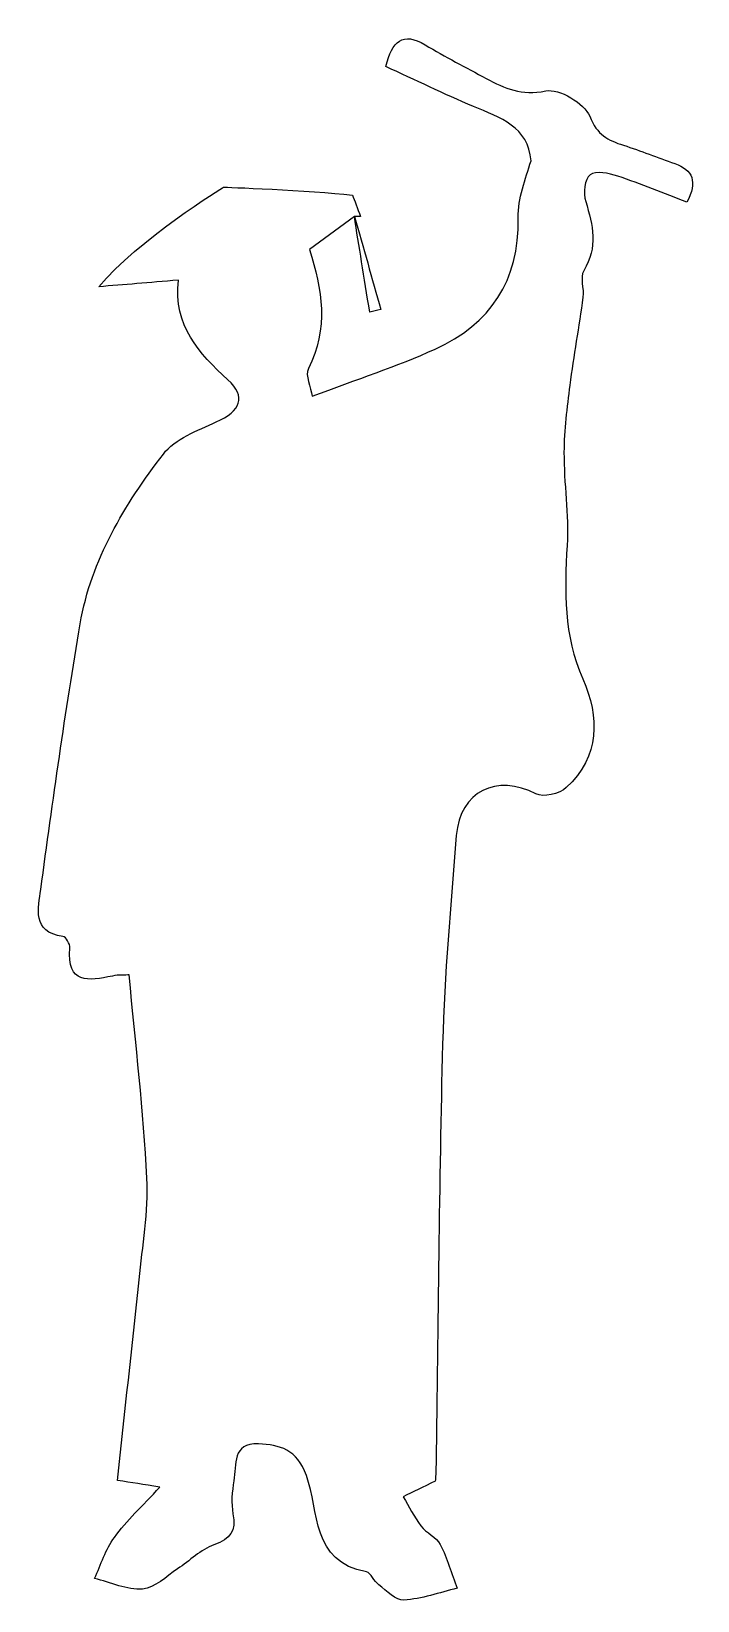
# Model space of a CAD drawing. Header units: centimetres. Extents: x -3.6 to 5.7, y -10.8 to 11.2.
import ezdxf

# ---------------------------------------------------------------- set-up
doc = ezdxf.new("R2010")
doc.units = ezdxf.units.CM
doc.header["$MEASUREMENT"] = 0
doc.layers.add('Layer 1', color=7, linetype='Continuous')

msp = doc.modelspace()

# ---------------------------------------------------------------- linework, layer by layer
at = {"layer": 'Layer 1'}
for points, knots in [([(0.86463, 8.56853), (0.92834, 8.16721), (0.99994, 7.72263), (1.07923, 7.23162), (1.07923, 7.23162), (1.13051, 7.24469), (1.18181, 7.25766), (1.23306, 7.27073), (1.23306, 7.27073), (1.11143, 7.70327), (0.98985, 8.13589), (0.86823, 8.56843), (0.86823, 8.56843), (0.89601, 8.56766), (0.92371, 8.56724), (0.95115, 8.56761), (0.95115, 8.56761), (0.90763, 8.68257), (0.86458, 8.79645), (0.8373, 8.86857), (0.8373, 8.86857), (0.24281, 8.93649), (-0.96327, 8.97977), (-0.96327, 8.97977), (-0.96327, 8.97977), (-0.96327, 8.97977), (-2.17509, 8.23626), (-2.70497, 7.58716), (-2.70497, 7.58716), (-2.35691, 7.61618), (-2.00994, 7.6451), (-1.59375, 7.67976), (-1.59375, 7.67976), (-1.66635, 7.04129), (-1.30681, 6.65831), (-0.90208, 6.28781), (-0.90208, 6.28781), (-0.64065, 6.04844), (-0.72288, 5.85059), (-1.06541, 5.69752), (-1.06541, 5.69752), (-1.32917, 5.57978), (-1.64138, 5.46286), (-1.80516, 5.24855), (-1.80516, 5.24855), (-2.34578, 4.54113), (-2.81388, 3.77374), (-2.96676, 2.87913), (-2.96676, 2.87913), (-3.17766, 1.64519), (-3.34953, 0.40427), (-3.51858, -0.83628), (-3.51858, -0.83628), (-3.55356, -1.09308), (-3.64947, -1.42985), (-3.20772, -1.49202), (-3.20772, -1.49202), (-3.16724, -1.49774), (-3.10681, -1.60074), (-3.11178, -1.65326), (-3.11178, -1.65326), (-3.16038, -2.16713), (-2.84781, -2.11165), (-2.51742, -2.04492), (-2.51742, -2.04492), (-2.42751, -2.02672), (-2.33271, -2.03259), (-2.28213, -2.02981), (-2.28213, -2.02981), (-2.19376, -2.99811), (-2.08171, -3.93264), (-2.03406, -4.87051), (-2.03406, -4.87051), (-2.01012, -5.34131), (-2.0961, -5.8188), (-2.14489, -6.29198), (-2.14489, -6.29198), (-2.24109, -7.22522), (-2.34597, -8.15756), (-2.44771, -9.09434), (-2.44771, -9.09434), (-2.23734, -9.12686), (-2.09346, -9.14898), (-1.8524, -9.1862), (-1.8524, -9.1862), (-2.10391, -9.4593), (-2.31931, -9.6579), (-2.48944, -9.88967), (-2.48944, -9.88967), (-2.61289, -10.05784), (-2.67642, -10.27001), (-2.76667, -10.46257), (-2.76667, -10.46257), (-2.54225, -10.51861), (-2.31391, -10.62875), (-2.09455, -10.61312), (-2.09455, -10.61312), (-1.92585, -10.60105), (-1.7661, -10.43426), (-1.60653, -10.32986), (-1.60653, -10.32986), (-1.43569, -10.21813), (-1.28395, -10.0589), (-1.09811, -9.99307), (-1.09811, -9.99307), (-0.86533, -9.91065), (-0.78447, -9.8044), (-0.83181, -9.56056), (-0.83181, -9.56056), (-0.86057, -9.41229), (-0.84448, -9.2496), (-0.81967, -9.09809), (-0.81967, -9.09809), (-0.78366, -8.87875), (-0.84563, -8.56472), (-0.47492, -8.58305), (-0.47492, -8.58305), (-0.17769, -8.59787), (0.0616, -8.65647), (0.19532, -9.0258), (0.19532, -9.0258), (0.37378, -9.51877), (0.26046, -10.23124), (1.03196, -10.37338), (1.03196, -10.37338), (1.09811, -10.38552), (1.13914, -10.50221), (1.20553, -10.55213), (1.20553, -10.55213), (1.31713, -10.63606), (1.44387, -10.77356), (1.55676, -10.76668), (1.55676, -10.76668), (1.80666, -10.75149), (2.05198, -10.66053), (2.29918, -10.60042), (2.29918, -10.60042), (2.22356, -10.39603), (2.16559, -10.18246), (2.06542, -9.9909), (2.06542, -9.9909), (2.01023, -9.88541), (1.86973, -9.82802), (1.79367, -9.72896), (1.79367, -9.72896), (1.69765, -9.60379), (1.62809, -9.45834), (1.54713, -9.32161), (1.54713, -9.32161), (1.68397, -9.2548), (1.82087, -9.188), (1.99605, -9.10251), (1.99605, -9.10251), (1.99782, -9.06274), (2.0047, -8.96633), (2.0061, -8.86976), (2.0061, -8.86976), (2.03481, -6.91118), (2.04666, -4.95221), (2.09796, -2.99418), (2.09796, -2.99418), (2.12344, -2.02237), (2.2121, -1.05166), (2.28933, -0.08181), (2.28933, -0.08181), (2.33852, 0.53626), (2.85998, 0.78563), (3.40243, 0.49996), (3.40243, 0.49996), (3.50395, 0.44654), (3.73215, 0.50112), (3.82605, 0.58785), (3.82605, 0.58785), (4.29727, 1.02359), (4.29254, 1.57276), (4.0564, 2.1073), (4.0564, 2.1073), (3.78745, 2.71608), (3.80124, 3.33372), (3.8377, 3.97261), (3.8377, 3.97261), (3.86231, 4.40415), (3.79219, 4.84028), (3.79396, 5.2742), (3.79396, 5.2742), (3.79531, 5.58641), (3.83584, 5.89978), (3.87601, 6.21032), (3.87601, 6.21032), (3.92909, 6.62117), (4.00309, 7.02928), (4.05889, 7.43981), (4.05889, 7.43981), (4.07572, 7.56358), (4.01452, 7.72051), (4.07074, 7.81221), (4.07074, 7.81221), (4.27108, 8.13908), (4.19922, 8.44779), (4.09807, 8.77852), (4.09807, 8.77852), (4.06307, 8.89295), (4.08325, 9.09695), (4.15816, 9.15275), (4.15816, 9.15275), (4.2392, 9.2131), (4.42219, 9.17384), (4.54567, 9.13275), (4.54567, 9.13275), (4.87243, 9.02393), (5.19104, 8.89074), (5.5128, 8.76731), (5.5128, 8.76731), (5.66179, 9.05819), (5.5972, 9.21901), (5.34206, 9.3087), (5.34206, 9.3087), (5.10285, 9.39278), (4.86713, 9.48745), (4.62591, 9.56503), (4.62591, 9.56503), (4.40885, 9.63483), (4.25658, 9.70701), (4.15474, 9.9696), (4.15474, 9.9696), (4.08452, 10.15068), (3.72016, 10.36309), (3.53839, 10.32398), (3.53839, 10.32398), (3.20232, 10.25164), (2.96543, 10.36078), (2.70723, 10.49876), (2.70723, 10.49876), (2.42129, 10.65164), (2.1333, 10.80147), (1.85501, 10.9675), (1.85501, 10.9675), (1.53859, 11.15625), (1.39585, 11.02404), (1.30407, 10.66561), (1.30407, 10.66561), (1.71492, 10.47709), (2.11692, 10.28204), (2.52764, 10.1075), (2.52764, 10.1075), (2.90195, 9.94851), (3.2979, 9.82572), (3.33346, 9.34658), (3.33346, 9.34658), (3.25268, 9.09382), (3.15084, 8.82122), (3.15529, 8.55026), (3.15529, 8.55026), (3.16976, 7.67235), (2.7686, 7.06642), (1.99237, 6.71604), (1.99237, 6.71604), (1.45937, 6.47535), (0.89972, 6.29379), (0.27692, 6.05731), (0.27692, 6.05731), (0.25596, 6.1845), (0.17328, 6.34785), (0.22228, 6.44442), (0.22228, 6.44442), (0.50544, 7.00203), (0.41553, 7.55601), (0.23776, 8.10584), (0.23776, 8.10584), (0.23776, 8.10584), (0.86463, 8.56853), (0.86463, 8.56853)], [0, 0, 0, 0, 0.01449275, 0.01449275, 0.01449275, 0.01449275, 0.02898551, 0.02898551, 0.02898551, 0.02898551, 0.04347826, 0.04347826, 0.04347826, 0.04347826, 0.05797101, 0.05797101, 0.05797101, 0.05797101, 0.07246377, 0.07246377, 0.07246377, 0.07246377, 0.08695652, 0.08695652, 0.08695652, 0.08695652, 0.10144928, 0.10144928, 0.10144928, 0.10144928, 0.11594203, 0.11594203, 0.11594203, 0.11594203, 0.13043478, 0.13043478, 0.13043478, 0.13043478, 0.14492754, 0.14492754, 0.14492754, 0.14492754, 0.15942029, 0.15942029, 0.15942029, 0.15942029, 0.17391304, 0.17391304, 0.17391304, 0.17391304, 0.1884058, 0.1884058, 0.1884058, 0.1884058, 0.20289855, 0.20289855, 0.20289855, 0.20289855, 0.2173913, 0.2173913, 0.2173913, 0.2173913, 0.23188406, 0.23188406, 0.23188406, 0.23188406, 0.24637681, 0.24637681, 0.24637681, 0.24637681, 0.26086957, 0.26086957, 0.26086957, 0.26086957, 0.27536232, 0.27536232, 0.27536232, 0.27536232, 0.28985507, 0.28985507, 0.28985507, 0.28985507, 0.30434783, 0.30434783, 0.30434783, 0.30434783, 0.31884058, 0.31884058, 0.31884058, 0.31884058, 0.33333333, 0.33333333, 0.33333333, 0.33333333, 0.34782609, 0.34782609, 0.34782609, 0.34782609, 0.36231884, 0.36231884, 0.36231884, 0.36231884, 0.37681159, 0.37681159, 0.37681159, 0.37681159, 0.39130435, 0.39130435, 0.39130435, 0.39130435, 0.4057971, 0.4057971, 0.4057971, 0.4057971, 0.42028986, 0.42028986, 0.42028986, 0.42028986, 0.43478261, 0.43478261, 0.43478261, 0.43478261, 0.44927536, 0.44927536, 0.44927536, 0.44927536, 0.46376812, 0.46376812, 0.46376812, 0.46376812, 0.47826087, 0.47826087, 0.47826087, 0.47826087, 0.49275362, 0.49275362, 0.49275362, 0.49275362, 0.50724638, 0.50724638, 0.50724638, 0.50724638, 0.52173913, 0.52173913, 0.52173913, 0.52173913, 0.53623188, 0.53623188, 0.53623188, 0.53623188, 0.55072464, 0.55072464, 0.55072464, 0.55072464, 0.56521739, 0.56521739, 0.56521739, 0.56521739, 0.57971014, 0.57971014, 0.57971014, 0.57971014, 0.5942029, 0.5942029, 0.5942029, 0.5942029, 0.60869565, 0.60869565, 0.60869565, 0.60869565, 0.62318841, 0.62318841, 0.62318841, 0.62318841, 0.63768116, 0.63768116, 0.63768116, 0.63768116, 0.65217391, 0.65217391, 0.65217391, 0.65217391, 0.66666667, 0.66666667, 0.66666667, 0.66666667, 0.68115942, 0.68115942, 0.68115942, 0.68115942, 0.69565217, 0.69565217, 0.69565217, 0.69565217, 0.71014493, 0.71014493, 0.71014493, 0.71014493, 0.72463768, 0.72463768, 0.72463768, 0.72463768, 0.73913043, 0.73913043, 0.73913043, 0.73913043, 0.75362319, 0.75362319, 0.75362319, 0.75362319, 0.76811594, 0.76811594, 0.76811594, 0.76811594, 0.7826087, 0.7826087, 0.7826087, 0.7826087, 0.79710145, 0.79710145, 0.79710145, 0.79710145, 0.8115942, 0.8115942, 0.8115942, 0.8115942, 0.82608696, 0.82608696, 0.82608696, 0.82608696, 0.84057971, 0.84057971, 0.84057971, 0.84057971, 0.85507246, 0.85507246, 0.85507246, 0.85507246, 0.86956522, 0.86956522, 0.86956522, 0.86956522, 0.88405797, 0.88405797, 0.88405797, 0.88405797, 0.89855072, 0.89855072, 0.89855072, 0.89855072, 0.91304348, 0.91304348, 0.91304348, 0.91304348, 0.92753623, 0.92753623, 0.92753623, 0.92753623, 0.94202899, 0.94202899, 0.94202899, 0.94202899, 0.95652174, 0.95652174, 0.95652174, 0.95652174, 0.97101449, 0.97101449, 0.97101449, 0.97101449, 1, 1, 1, 1]), ([(0.86463, 8.56853), (0.86463, 8.56853), (0.86463, 8.56853), (0.86463, 8.56853), (0.86463, 8.56853), (0.86463, 8.56853), (0.86463, 8.56853), (0.86463, 8.56853)], [0, 0, 0, 0, 0.33333333, 0.33333333, 0.33333333, 0.33333333, 1, 1, 1, 1])]:
    msp.add_open_spline(points, degree=3, knots=knots, dxfattribs=at)

doc.saveas('drawing.dxf')
